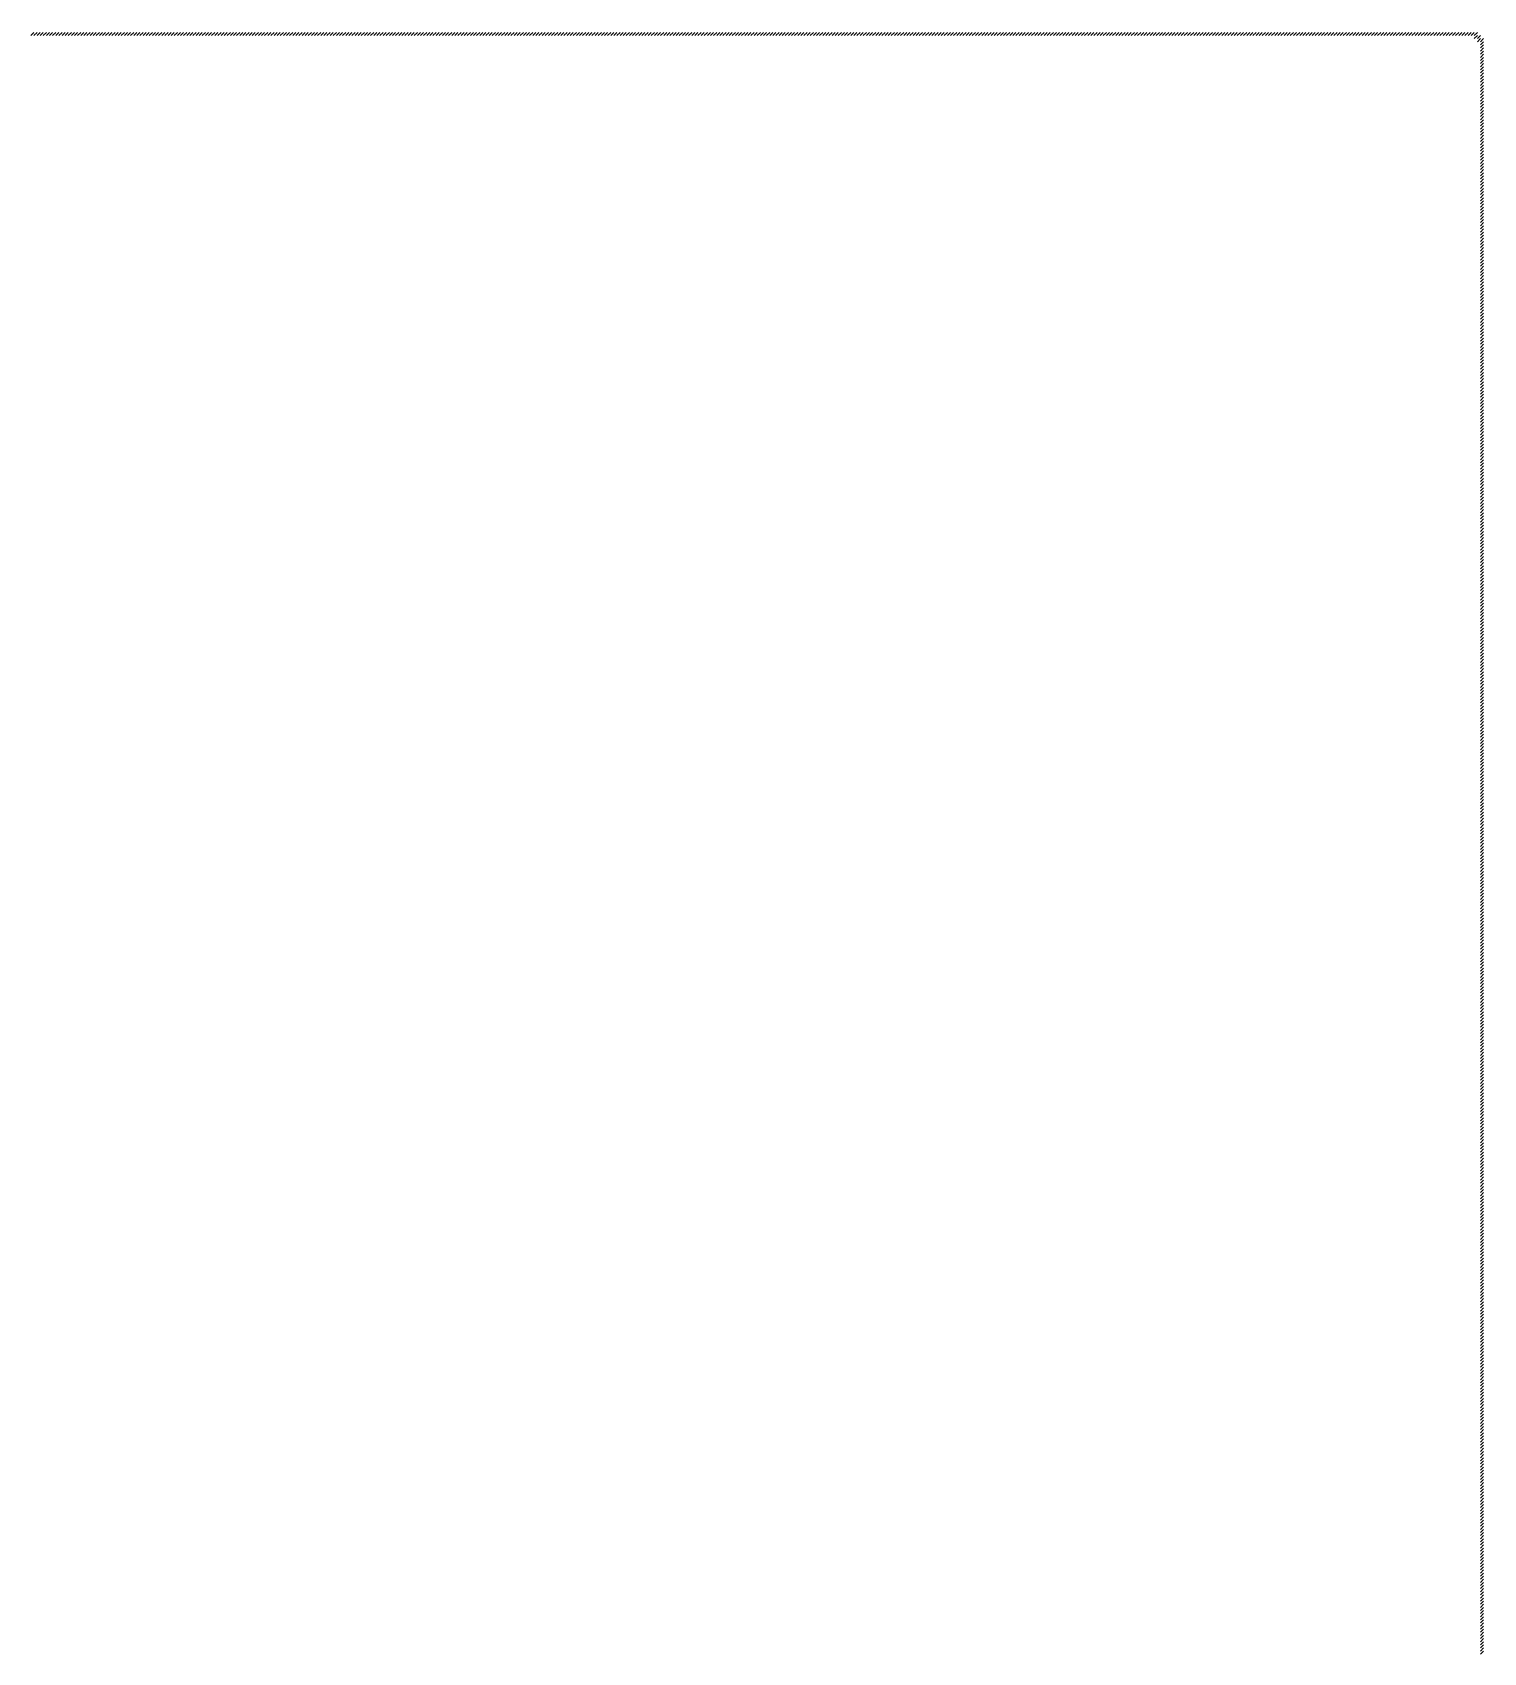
# Model space of a CAD drawing. Header units: metres. Extents: x 5 to 1923, y 5 to 1083.
# Drawn here: x 1458 to 1923, y 564 to 1083 of the extents above; entities that cross this region are included whole.
import ezdxf

# ---------------------------------------------------------------- set-up
doc = ezdxf.new("R2010")
doc.units = ezdxf.units.M

msp = doc.modelspace()

# ---------------------------------------------------------------- linework, layer by layer
for p, q in [((1457, 1082), (1458, 1083)), ((1458, 1082), (1459, 1083)), ((1459, 1082), (1460, 1083)), ((1460, 1082), (1461, 1083)), ((1461, 1082), (1462, 1083)), ((1462, 1082), (1463, 1083)), ((1463, 1082), (1464, 1083)), ((1464, 1082), (1465, 1083)), ((1465, 1082), (1466, 1083)), ((1466, 1082), (1467, 1083)), ((1467, 1082), (1468, 1083)), ((1468, 1082), (1469, 1083)), ((1469, 1082), (1470, 1083)), ((1470, 1082), (1471, 1083)), ((1471, 1082), (1472, 1083)), ((1472, 1082), (1473, 1083)), ((1473, 1082), (1474, 1083)), ((1474, 1082), (1475, 1083)), ((1475, 1082), (1476, 1083)), ((1476, 1082), (1477, 1083)), ((1477, 1082), (1478, 1083)), ((1478, 1082), (1479, 1083)), ((1479, 1082), (1480, 1083)), ((1480, 1082), (1481, 1083)), ((1481, 1082), (1482, 1083)), ((1482, 1082), (1483, 1083)), ((1483, 1082), (1484, 1083)), ((1484, 1082), (1485, 1083)), ((1485, 1082), (1486, 1083)), ((1486, 1082), (1487, 1083)), ((1487, 1082), (1488, 1083)), ((1488, 1082), (1489, 1083)), ((1489, 1082), (1490, 1083)), ((1490, 1082), (1491, 1083)), ((1491, 1082), (1492, 1083)), ((1492, 1082), (1493, 1083)), ((1493, 1082), (1494, 1083)), ((1494, 1082), (1495, 1083)), ((1495, 1082), (1496, 1083)), ((1496, 1082), (1497, 1083)), ((1497, 1082), (1498, 1083)), ((1498, 1082), (1499, 1083)), ((1499, 1082), (1500, 1083)), ((1500, 1082), (1501, 1083)), ((1501, 1082), (1502, 1083)), ((1502, 1082), (1503, 1083)), ((1503, 1082), (1504, 1083)), ((1504, 1082), (1505, 1083)), ((1505, 1082), (1506, 1083)), ((1506, 1082), (1507, 1083)), ((1507, 1082), (1508, 1083)), ((1508, 1082), (1509, 1083)), ((1509, 1082), (1510, 1083)), ((1510, 1082), (1511, 1083)), ((1511, 1082), (1512, 1083)), ((1512, 1082), (1513, 1083)), ((1513, 1082), (1514, 1083)), ((1514, 1082), (1515, 1083)), ((1515, 1082), (1516, 1083)), ((1516, 1082), (1517, 1083)), ((1517, 1082), (1518, 1083)), ((1518, 1082), (1519, 1083)), ((1519, 1082), (1520, 1083)), ((1520, 1082), (1521, 1083)), ((1521, 1082), (1522, 1083)), ((1522, 1082), (1523, 1083)), ((1523, 1082), (1524, 1083)), ((1524, 1082), (1525, 1083)), ((1525, 1082), (1526, 1083)), ((1526, 1082), (1527, 1083)), ((1527, 1082), (1528, 1083)), ((1528, 1082), (1529, 1083)), ((1529, 1082), (1530, 1083)), ((1530, 1082), (1531, 1083)), ((1531, 1082), (1532, 1083)), ((1532, 1082), (1533, 1083)), ((1533, 1082), (1534, 1083)), ((1534, 1082), (1535, 1083)), ((1535, 1082), (1536, 1083)), ((1536, 1082), (1537, 1083)), ((1537, 1082), (1538, 1083)), ((1538, 1082), (1539, 1083)), ((1539, 1082), (1540, 1083)), ((1540, 1082), (1541, 1083)), ((1541, 1082), (1542, 1083)), ((1542, 1082), (1543, 1083)), ((1543, 1082), (1544, 1083)), ((1544, 1082), (1545, 1083)), ((1545, 1082), (1546, 1083)), ((1546, 1082), (1547, 1083)), ((1547, 1082), (1548, 1083)), ((1548, 1082), (1549, 1083)), ((1549, 1082), (1550, 1083)), ((1550, 1082), (1551, 1083)), ((1551, 1082), (1552, 1083)), ((1552, 1082), (1553, 1083)), ((1553, 1082), (1554, 1083)), ((1554, 1082), (1555, 1083)), ((1555, 1082), (1556, 1083)), ((1556, 1082), (1557, 1083)), ((1557, 1082), (1558, 1083)), ((1558, 1082), (1559, 1083)), ((1559, 1082), (1560, 1083)), ((1560, 1082), (1561, 1083)), ((1561, 1082), (1562, 1083)), ((1562, 1082), (1563, 1083)), ((1563, 1082), (1564, 1083)), ((1564, 1082), (1565, 1083)), ((1565, 1082), (1566, 1083)), ((1566, 1082), (1567, 1083)), ((1567, 1082), (1568, 1083)), ((1568, 1082), (1569, 1083)), ((1569, 1082), (1570, 1083)), ((1570, 1082), (1571, 1083)), ((1571, 1082), (1572, 1083)), ((1572, 1082), (1573, 1083)), ((1573, 1082), (1574, 1083)), ((1574, 1082), (1575, 1083)), ((1575, 1082), (1576, 1083)), ((1576, 1082), (1577, 1083)), ((1577, 1082), (1578, 1083)), ((1578, 1082), (1579, 1083)), ((1579, 1082), (1580, 1083)), ((1580, 1082), (1581, 1083)), ((1581, 1082), (1582, 1083)), ((1582, 1082), (1583, 1083)), ((1583, 1082), (1584, 1083)), ((1584, 1082), (1585, 1083)), ((1585, 1082), (1586, 1083)), ((1586, 1082), (1587, 1083)), ((1587, 1082), (1588, 1083)), ((1588, 1082), (1589, 1083)), ((1589, 1082), (1590, 1083)), ((1590, 1082), (1591, 1083)), ((1591, 1082), (1592, 1083)), ((1592, 1082), (1593, 1083)), ((1593, 1082), (1594, 1083)), ((1594, 1082), (1595, 1083)), ((1595, 1082), (1596, 1083)), ((1596, 1082), (1597, 1083)), ((1597, 1082), (1598, 1083)), ((1598, 1082), (1599, 1083)), ((1599, 1082), (1600, 1083)), ((1600, 1082), (1601, 1083)), ((1601, 1082), (1602, 1083)), ((1602, 1082), (1603, 1083)), ((1603, 1082), (1604, 1083)), ((1604, 1082), (1605, 1083)), ((1605, 1082), (1606, 1083)), ((1606, 1082), (1607, 1083)), ((1607, 1082), (1608, 1083)), ((1608, 1082), (1609, 1083)), ((1609, 1082), (1610, 1083)), ((1610, 1082), (1611, 1083)), ((1611, 1082), (1612, 1083)), ((1612, 1082), (1613, 1083)), ((1613, 1082), (1614, 1083)), ((1614, 1082), (1615, 1083)), ((1615, 1082), (1616, 1083)), ((1616, 1082), (1617, 1083)), ((1617, 1082), (1618, 1083)), ((1618, 1082), (1619, 1083)), ((1619, 1082), (1620, 1083)), ((1620, 1082), (1621, 1083)), ((1621, 1082), (1622, 1083)), ((1622, 1082), (1623, 1083)), ((1623, 1082), (1624, 1083)), ((1624, 1082), (1625, 1083)), ((1625, 1082), (1626, 1083)), ((1626, 1082), (1627, 1083)), ((1627, 1082), (1628, 1083)), ((1628, 1082), (1629, 1083)), ((1629, 1082), (1630, 1083)), ((1630, 1082), (1631, 1083)), ((1631, 1082), (1632, 1083)), ((1632, 1082), (1633, 1083)), ((1633, 1082), (1634, 1083)), ((1634, 1082), (1635, 1083)), ((1635, 1082), (1636, 1083)), ((1636, 1082), (1637, 1083)), ((1637, 1082), (1638, 1083)), ((1638, 1082), (1639, 1083)), ((1639, 1082), (1640, 1083)), ((1640, 1082), (1641, 1083)), ((1641, 1082), (1642, 1083)), ((1642, 1082), (1643, 1083)), ((1643, 1082), (1644, 1083)), ((1644, 1082), (1645, 1083)), ((1645, 1082), (1646, 1083)), ((1646, 1082), (1647, 1083)), ((1647, 1082), (1648, 1083)), ((1648, 1082), (1649, 1083)), ((1649, 1082), (1650, 1083)), ((1650, 1082), (1651, 1083)), ((1651, 1082), (1652, 1083)), ((1652, 1082), (1653, 1083)), ((1653, 1082), (1654, 1083)), ((1654, 1082), (1655, 1083)), ((1655, 1082), (1656, 1083)), ((1656, 1082), (1657, 1083)), ((1657, 1082), (1658, 1083)), ((1658, 1082), (1659, 1083)), ((1659, 1082), (1660, 1083)), ((1660, 1082), (1661, 1083)), ((1661, 1082), (1662, 1083)), ((1662, 1082), (1663, 1083)), ((1663, 1082), (1664, 1083)), ((1664, 1082), (1665, 1083)), ((1665, 1082), (1666, 1083)), ((1666, 1082), (1667, 1083)), ((1667, 1082), (1668, 1083)), ((1668, 1082), (1669, 1083)), ((1669, 1082), (1670, 1083)), ((1670, 1082), (1671, 1083)), ((1671, 1082), (1672, 1083)), ((1672, 1082), (1673, 1083)), ((1673, 1082), (1674, 1083)), ((1674, 1082), (1675, 1083)), ((1675, 1082), (1676, 1083)), ((1676, 1082), (1677, 1083)), ((1677, 1082), (1678, 1083)), ((1678, 1082), (1679, 1083)), ((1679, 1082), (1680, 1083)), ((1680, 1082), (1681, 1083)), ((1681, 1082), (1682, 1083)), ((1682, 1082), (1683, 1083)), ((1683, 1082), (1684, 1083)), ((1684, 1082), (1685, 1083)), ((1685, 1082), (1686, 1083)), ((1686, 1082), (1687, 1083)), ((1687, 1082), (1688, 1083)), ((1688, 1082), (1689, 1083)), ((1689, 1082), (1690, 1083)), ((1690, 1082), (1691, 1083)), ((1691, 1082), (1692, 1083)), ((1692, 1082), (1693, 1083)), ((1693, 1082), (1694, 1083)), ((1694, 1082), (1695, 1083)), ((1695, 1082), (1696, 1083)), ((1696, 1082), (1697, 1083)), ((1697, 1082), (1698, 1083)), ((1698, 1082), (1699, 1083)), ((1699, 1082), (1700, 1083)), ((1700, 1082), (1701, 1083)), ((1701, 1082), (1702, 1083)), ((1702, 1082), (1703, 1083)), ((1703, 1082), (1704, 1083)), ((1704, 1082), (1705, 1083)), ((1705, 1082), (1706, 1083)), ((1706, 1082), (1707, 1083)), ((1707, 1082), (1708, 1083)), ((1708, 1082), (1709, 1083)), ((1709, 1082), (1710, 1083)), ((1710, 1082), (1711, 1083)), ((1711, 1082), (1712, 1083)), ((1712, 1082), (1713, 1083)), ((1713, 1082), (1714, 1083)), ((1714, 1082), (1715, 1083)), ((1715, 1082), (1716, 1083)), ((1716, 1082), (1717, 1083)), ((1717, 1082), (1718, 1083)), ((1718, 1082), (1719, 1083)), ((1719, 1082), (1720, 1083)), ((1720, 1082), (1721, 1083)), ((1721, 1082), (1722, 1083)), ((1722, 1082), (1723, 1083)), ((1723, 1082), (1724, 1083)), ((1724, 1082), (1725, 1083)), ((1725, 1082), (1726, 1083)), ((1726, 1082), (1727, 1083)), ((1727, 1082), (1728, 1083)), ((1728, 1082), (1729, 1083)), ((1729, 1082), (1730, 1083)), ((1730, 1082), (1731, 1083)), ((1731, 1082), (1732, 1083)), ((1732, 1082), (1733, 1083)), ((1733, 1082), (1734, 1083)), ((1734, 1082), (1735, 1083)), ((1735, 1082), (1736, 1083)), ((1736, 1082), (1737, 1083)), ((1737, 1082), (1738, 1083)), ((1738, 1082), (1739, 1083)), ((1739, 1082), (1740, 1083)), ((1740, 1082), (1741, 1083)), ((1741, 1082), (1742, 1083)), ((1742, 1082), (1743, 1083)), ((1743, 1082), (1744, 1083)), ((1744, 1082), (1745, 1083)), ((1745, 1082), (1746, 1083)), ((1746, 1082), (1747, 1083)), ((1747, 1082), (1748, 1083)), ((1748, 1082), (1749, 1083)), ((1749, 1082), (1750, 1083)), ((1750, 1082), (1751, 1083)), ((1751, 1082), (1752, 1083)), ((1752, 1082), (1753, 1083)), ((1753, 1082), (1754, 1083)), ((1754, 1082), (1755, 1083)), ((1755, 1082), (1756, 1083)), ((1756, 1082), (1757, 1083)), ((1757, 1082), (1758, 1083)), ((1758, 1082), (1759, 1083)), ((1759, 1082), (1760, 1083)), ((1760, 1082), (1761, 1083)), ((1761, 1082), (1762, 1083)), ((1762, 1082), (1763, 1083)), ((1763, 1082), (1764, 1083)), ((1764, 1082), (1765, 1083)), ((1765, 1082), (1766, 1083)), ((1766, 1082), (1767, 1083)), ((1767, 1082), (1768, 1083)), ((1768, 1082), (1769, 1083)), ((1769, 1082), (1770, 1083)), ((1770, 1082), (1771, 1083)), ((1771, 1082), (1772, 1083)), ((1772, 1082), (1773, 1083)), ((1773, 1082), (1774, 1083)), ((1774, 1082), (1775, 1083)), ((1775, 1082), (1776, 1083)), ((1776, 1082), (1777, 1083)), ((1777, 1082), (1778, 1083)), ((1778, 1082), (1779, 1083)), ((1779, 1082), (1780, 1083)), ((1780, 1082), (1781, 1083)), ((1781, 1082), (1782, 1083)), ((1782, 1082), (1783, 1083)), ((1783, 1082), (1784, 1083)), ((1784, 1082), (1785, 1083)), ((1785, 1082), (1786, 1083)), ((1786, 1082), (1787, 1083)), ((1787, 1082), (1788, 1083)), ((1788, 1082), (1789, 1083)), ((1789, 1082), (1790, 1083)), ((1790, 1082), (1791, 1083)), ((1791, 1082), (1792, 1083)), ((1792, 1082), (1793, 1083)), ((1793, 1082), (1794, 1083)), ((1794, 1082), (1795, 1083)), ((1795, 1082), (1796, 1083)), ((1796, 1082), (1797, 1083)), ((1797, 1082), (1798, 1083)), ((1798, 1082), (1799, 1083)), ((1799, 1082), (1800, 1083)), ((1800, 1082), (1801, 1083)), ((1801, 1082), (1802, 1083)), ((1802, 1082), (1803, 1083)), ((1803, 1082), (1804, 1083)), ((1804, 1082), (1805, 1083)), ((1805, 1082), (1806, 1083)), ((1806, 1082), (1807, 1083)), ((1807, 1082), (1808, 1083)), ((1808, 1082), (1809, 1083)), ((1809, 1082), (1810, 1083)), ((1810, 1082), (1811, 1083)), ((1811, 1082), (1812, 1083)), ((1812, 1082), (1813, 1083)), ((1813, 1082), (1814, 1083)), ((1814, 1082), (1815, 1083)), ((1815, 1082), (1816, 1083)), ((1816, 1082), (1817, 1083)), ((1817, 1082), (1818, 1083)), ((1818, 1082), (1819, 1083)), ((1819, 1082), (1820, 1083)), ((1820, 1082), (1821, 1083)), ((1821, 1082), (1822, 1083)), ((1822, 1082), (1823, 1083)), ((1823, 1082), (1824, 1083)), ((1824, 1082), (1825, 1083)), ((1825, 1082), (1826, 1083)), ((1826, 1082), (1827, 1083)), ((1827, 1082), (1828, 1083)), ((1828, 1082), (1829, 1083)), ((1829, 1082), (1830, 1083)), ((1830, 1082), (1831, 1083)), ((1831, 1082), (1832, 1083)), ((1832, 1082), (1833, 1083)), ((1833, 1082), (1834, 1083)), ((1834, 1082), (1835, 1083)), ((1835, 1082), (1836, 1083)), ((1836, 1082), (1837, 1083)), ((1837, 1082), (1838, 1083)), ((1838, 1082), (1839, 1083)), ((1839, 1082), (1840, 1083)), ((1840, 1082), (1841, 1083)), ((1841, 1082), (1842, 1083)), ((1842, 1082), (1843, 1083)), ((1843, 1082), (1844, 1083)), ((1844, 1082), (1845, 1083)), ((1845, 1082), (1846, 1083)), ((1846, 1082), (1847, 1083)), ((1847, 1082), (1848, 1083)), ((1848, 1082), (1849, 1083)), ((1849, 1082), (1850, 1083)), ((1850, 1082), (1851, 1083)), ((1851, 1082), (1852, 1083)), ((1852, 1082), (1853, 1083)), ((1853, 1082), (1854, 1083)), ((1854, 1082), (1855, 1083)), ((1855, 1082), (1856, 1083)), ((1856, 1082), (1857, 1083)), ((1857, 1082), (1858, 1083)), ((1858, 1082), (1859, 1083)), ((1859, 1082), (1860, 1083)), ((1860, 1082), (1861, 1083)), ((1861, 1082), (1862, 1083)), ((1862, 1082), (1863, 1083)), ((1863, 1082), (1864, 1083)), ((1864, 1082), (1865, 1083)), ((1865, 1082), (1866, 1083)), ((1866, 1082), (1867, 1083)), ((1867, 1082), (1868, 1083)), ((1868, 1082), (1869, 1083)), ((1869, 1082), (1870, 1083)), ((1870, 1082), (1871, 1083)), ((1871, 1082), (1872, 1083)), ((1872, 1082), (1873, 1083)), ((1873, 1082), (1874, 1083)), ((1874, 1082), (1875, 1083)), ((1875, 1082), (1876, 1083)), ((1876, 1082), (1877, 1083)), ((1877, 1082), (1878, 1083)), ((1878, 1082), (1879, 1083)), ((1879, 1082), (1880, 1083)), ((1880, 1082), (1881, 1083)), ((1881, 1082), (1882, 1083)), ((1882, 1082), (1883, 1083)), ((1883, 1082), (1884, 1083)), ((1884, 1082), (1885, 1083)), ((1885, 1082), (1886, 1083)), ((1886, 1082), (1887, 1083)), ((1887, 1082), (1888, 1083)), ((1888, 1082), (1889, 1083)), ((1889, 1082), (1890, 1083)), ((1890, 1082), (1891, 1083)), ((1891, 1082), (1892, 1083)), ((1892, 1082), (1893, 1083)), ((1893, 1082), (1894, 1083)), ((1894, 1082), (1895, 1083)), ((1895, 1082), (1896, 1083)), ((1896, 1082), (1897, 1083)), ((1897, 1082), (1898, 1083)), ((1898, 1082), (1899, 1083)), ((1899, 1082), (1900, 1083)), ((1900, 1082), (1901, 1083)), ((1901, 1082), (1902, 1083)), ((1902, 1082), (1903, 1083)), ((1903, 1082), (1904, 1083)), ((1904, 1082), (1905, 1083)), ((1905, 1082), (1906, 1083)), ((1906, 1082), (1907, 1083)), ((1907, 1082), (1908, 1083)), ((1908, 1082), (1909, 1083)), ((1909, 1082), (1910, 1083)), ((1910, 1082), (1911, 1083)), ((1911, 1082), (1912, 1083)), ((1912, 1082), (1913, 1083)), ((1913, 1082), (1914, 1083)), ((1914, 1082), (1915, 1083)), ((1915, 1082), (1916, 1083)), ((1916, 1082), (1917, 1083)), ((1917, 1082), (1918, 1083)), ((1918, 1082), (1919, 1083)), ((1919, 1082), (1920, 1083)), ((1920, 1082), (1921, 1083)), ((1920, 1081), (1921, 1082)), ((1921, 1081), (1922, 1082)), ((1921, 1080), (1922, 1081)), ((1922, 1080), (1923, 1081)), ((1922, 1079), (1923, 1080)), ((1922, 1078), (1923, 1079)), ((1922, 1077), (1923, 1078)), ((1922, 1076), (1923, 1077)), ((1922, 1075), (1923, 1076)), ((1922, 1074), (1923, 1075)), ((1922, 1073), (1923, 1074)), ((1922, 1072), (1923, 1073)), ((1922, 1071), (1923, 1072)), ((1922, 1070), (1923, 1071)), ((1922, 1069), (1923, 1070)), ((1922, 1068), (1923, 1069)), ((1922, 1067), (1923, 1068)), ((1922, 1066), (1923, 1067)), ((1922, 1065), (1923, 1066)), ((1922, 1064), (1923, 1065)), ((1922, 1063), (1923, 1064)), ((1922, 1062), (1923, 1063)), ((1922, 1061), (1923, 1062)), ((1922, 1060), (1923, 1061)), ((1922, 1059), (1923, 1060)), ((1922, 1058), (1923, 1059)), ((1922, 1057), (1923, 1058)), ((1922, 1056), (1923, 1057)), ((1922, 1055), (1923, 1056)), ((1922, 1054), (1923, 1055)), ((1922, 1053), (1923, 1054)), ((1922, 1052), (1923, 1053)), ((1922, 1051), (1923, 1052)), ((1922, 1050), (1923, 1051)), ((1922, 1049), (1923, 1050)), ((1922, 1048), (1923, 1049)), ((1922, 1047), (1923, 1048)), ((1922, 1046), (1923, 1047)), ((1922, 1045), (1923, 1046)), ((1922, 1044), (1923, 1045)), ((1922, 1043), (1923, 1044)), ((1922, 1042), (1923, 1043)), ((1922, 1041), (1923, 1042)), ((1922, 1040), (1923, 1041)), ((1922, 1039), (1923, 1040)), ((1922, 1038), (1923, 1039)), ((1922, 1037), (1923, 1038)), ((1922, 1036), (1923, 1037)), ((1922, 1035), (1923, 1036)), ((1922, 1034), (1923, 1035)), ((1922, 1033), (1923, 1034)), ((1922, 1032), (1923, 1033)), ((1922, 1031), (1923, 1032)), ((1922, 1030), (1923, 1031)), ((1922, 1029), (1923, 1030)), ((1922, 1028), (1923, 1029)), ((1922, 1027), (1923, 1028)), ((1922, 1026), (1923, 1027)), ((1922, 1025), (1923, 1026)), ((1922, 1024), (1923, 1025)), ((1922, 1023), (1923, 1024)), ((1922, 1022), (1923, 1023)), ((1922, 1021), (1923, 1022)), ((1922, 1020), (1923, 1021)), ((1922, 1019), (1923, 1020)), ((1922, 1018), (1923, 1019)), ((1922, 1017), (1923, 1018)), ((1922, 1016), (1923, 1017)), ((1922, 1015), (1923, 1016)), ((1922, 1014), (1923, 1015)), ((1922, 1013), (1923, 1014)), ((1922, 1012), (1923, 1013)), ((1922, 1011), (1923, 1012)), ((1922, 1010), (1923, 1011)), ((1922, 1009), (1923, 1010)), ((1922, 1008), (1923, 1009)), ((1922, 1007), (1923, 1008)), ((1922, 1006), (1923, 1007)), ((1922, 1005), (1923, 1006)), ((1922, 1004), (1923, 1005)), ((1922, 1003), (1923, 1004)), ((1922, 1002), (1923, 1003)), ((1922, 1001), (1923, 1002)), ((1922, 1000), (1923, 1001)), ((1922, 999), (1923, 1000)), ((1922, 998), (1923, 999)), ((1922, 997), (1923, 998)), ((1922, 996), (1923, 997)), ((1922, 995), (1923, 996)), ((1922, 994), (1923, 995)), ((1922, 993), (1923, 994)), ((1922, 992), (1923, 993)), ((1922, 991), (1923, 992)), ((1922, 990), (1923, 991)), ((1922, 989), (1923, 990)), ((1922, 988), (1923, 989)), ((1922, 987), (1923, 988)), ((1922, 986), (1923, 987)), ((1922, 985), (1923, 986)), ((1922, 984), (1923, 985)), ((1922, 983), (1923, 984)), ((1922, 982), (1923, 983)), ((1922, 981), (1923, 982)), ((1922, 980), (1923, 981)), ((1922, 979), (1923, 980)), ((1922, 978), (1923, 979)), ((1922, 977), (1923, 978)), ((1922, 976), (1923, 977)), ((1922, 975), (1923, 976)), ((1922, 974), (1923, 975)), ((1922, 973), (1923, 974)), ((1922, 972), (1923, 973)), ((1922, 971), (1923, 972)), ((1922, 970), (1923, 971)), ((1922, 969), (1923, 970)), ((1922, 968), (1923, 969)), ((1922, 967), (1923, 968)), ((1922, 966), (1923, 967)), ((1922, 965), (1923, 966)), ((1922, 964), (1923, 965)), ((1922, 963), (1923, 964)), ((1922, 962), (1923, 963)), ((1922, 961), (1923, 962)), ((1922, 960), (1923, 961)), ((1922, 959), (1923, 960)), ((1922, 958), (1923, 959)), ((1922, 957), (1923, 958)), ((1922, 956), (1923, 957)), ((1922, 955), (1923, 956)), ((1922, 954), (1923, 955)), ((1922, 953), (1923, 954)), ((1922, 952), (1923, 953)), ((1922, 951), (1923, 952)), ((1922, 950), (1923, 951)), ((1922, 949), (1923, 950)), ((1922, 948), (1923, 949)), ((1922, 947), (1923, 948)), ((1922, 946), (1923, 947)), ((1922, 945), (1923, 946)), ((1922, 944), (1923, 945)), ((1922, 943), (1923, 944)), ((1922, 942), (1923, 943)), ((1922, 941), (1923, 942)), ((1922, 940), (1923, 941)), ((1922, 939), (1923, 940)), ((1922, 938), (1923, 939)), ((1922, 937), (1923, 938)), ((1922, 936), (1923, 937)), ((1922, 935), (1923, 936)), ((1922, 934), (1923, 935)), ((1922, 933), (1923, 934)), ((1922, 932), (1923, 933)), ((1922, 931), (1923, 932)), ((1922, 930), (1923, 931)), ((1922, 929), (1923, 930)), ((1922, 928), (1923, 929)), ((1922, 927), (1923, 928)), ((1922, 926), (1923, 927)), ((1922, 925), (1923, 926)), ((1922, 924), (1923, 925)), ((1922, 923), (1923, 924)), ((1922, 922), (1923, 923)), ((1922, 921), (1923, 922)), ((1922, 920), (1923, 921)), ((1922, 919), (1923, 920)), ((1922, 918), (1923, 919)), ((1922, 917), (1923, 918)), ((1922, 916), (1923, 917)), ((1922, 915), (1923, 916)), ((1922, 914), (1923, 915)), ((1922, 913), (1923, 914)), ((1922, 912), (1923, 913)), ((1922, 911), (1923, 912)), ((1922, 910), (1923, 911)), ((1922, 909), (1923, 910)), ((1922, 908), (1923, 909)), ((1922, 907), (1923, 908)), ((1922, 906), (1923, 907)), ((1922, 905), (1923, 906)), ((1922, 904), (1923, 905)), ((1922, 903), (1923, 904)), ((1922, 902), (1923, 903)), ((1922, 901), (1923, 902)), ((1922, 900), (1923, 901)), ((1922, 899), (1923, 900)), ((1922, 898), (1923, 899)), ((1922, 897), (1923, 898)), ((1922, 896), (1923, 897)), ((1922, 895), (1923, 896)), ((1922, 894), (1923, 895)), ((1922, 893), (1923, 894)), ((1922, 892), (1923, 893)), ((1922, 891), (1923, 892)), ((1922, 890), (1923, 891)), ((1922, 889), (1923, 890)), ((1922, 888), (1923, 889)), ((1922, 887), (1923, 888)), ((1922, 886), (1923, 887)), ((1922, 885), (1923, 886)), ((1922, 884), (1923, 885)), ((1922, 883), (1923, 884)), ((1922, 882), (1923, 883)), ((1922, 881), (1923, 882)), ((1922, 880), (1923, 881)), ((1922, 879), (1923, 880)), ((1922, 878), (1923, 879)), ((1922, 877), (1923, 878)), ((1922, 876), (1923, 877)), ((1922, 875), (1923, 876)), ((1922, 874), (1923, 875)), ((1922, 873), (1923, 874)), ((1922, 872), (1923, 873)), ((1922, 871), (1923, 872)), ((1922, 870), (1923, 871)), ((1922, 869), (1923, 870)), ((1922, 868), (1923, 869)), ((1922, 867), (1923, 868)), ((1922, 866), (1923, 867)), ((1922, 865), (1923, 866)), ((1922, 864), (1923, 865)), ((1922, 863), (1923, 864)), ((1922, 862), (1923, 863)), ((1922, 861), (1923, 862)), ((1922, 860), (1923, 861)), ((1922, 859), (1923, 860)), ((1922, 858), (1923, 859)), ((1922, 857), (1923, 858)), ((1922, 856), (1923, 857)), ((1922, 855), (1923, 856)), ((1922, 854), (1923, 855)), ((1922, 853), (1923, 854)), ((1922, 852), (1923, 853)), ((1922, 851), (1923, 852)), ((1922, 850), (1923, 851)), ((1922, 849), (1923, 850)), ((1922, 848), (1923, 849)), ((1922, 847), (1923, 848)), ((1922, 846), (1923, 847)), ((1922, 845), (1923, 846)), ((1922, 844), (1923, 845)), ((1922, 843), (1923, 844)), ((1922, 842), (1923, 843)), ((1922, 841), (1923, 842)), ((1922, 840), (1923, 841)), ((1922, 839), (1923, 840)), ((1922, 838), (1923, 839)), ((1922, 837), (1923, 838)), ((1922, 836), (1923, 837)), ((1922, 835), (1923, 836)), ((1922, 834), (1923, 835)), ((1922, 833), (1923, 834)), ((1922, 832), (1923, 833)), ((1922, 831), (1923, 832)), ((1922, 830), (1923, 831)), ((1922, 829), (1923, 830)), ((1922, 828), (1923, 829)), ((1922, 827), (1923, 828)), ((1922, 826), (1923, 827)), ((1922, 825), (1923, 826)), ((1922, 824), (1923, 825)), ((1922, 823), (1923, 824)), ((1922, 822), (1923, 823)), ((1922, 821), (1923, 822)), ((1922, 820), (1923, 821)), ((1922, 819), (1923, 820)), ((1922, 818), (1923, 819)), ((1922, 817), (1923, 818)), ((1922, 816), (1923, 817)), ((1922, 815), (1923, 816)), ((1922, 814), (1923, 815)), ((1922, 813), (1923, 814)), ((1922, 812), (1923, 813)), ((1922, 811), (1923, 812)), ((1922, 810), (1923, 811)), ((1922, 809), (1923, 810)), ((1922, 808), (1923, 809)), ((1922, 807), (1923, 808)), ((1922, 806), (1923, 807)), ((1922, 805), (1923, 806)), ((1922, 804), (1923, 805)), ((1922, 803), (1923, 804)), ((1922, 802), (1923, 803)), ((1922, 801), (1923, 802)), ((1922, 800), (1923, 801)), ((1922, 799), (1923, 800)), ((1922, 798), (1923, 799)), ((1922, 797), (1923, 798)), ((1922, 796), (1923, 797)), ((1922, 795), (1923, 796)), ((1922, 794), (1923, 795)), ((1922, 793), (1923, 794)), ((1922, 792), (1923, 793)), ((1922, 791), (1923, 792)), ((1922, 790), (1923, 791)), ((1922, 789), (1923, 790)), ((1922, 788), (1923, 789)), ((1922, 787), (1923, 788)), ((1922, 786), (1923, 787)), ((1922, 785), (1923, 786)), ((1922, 784), (1923, 785)), ((1922, 783), (1923, 784)), ((1922, 782), (1923, 783)), ((1922, 781), (1923, 782)), ((1922, 780), (1923, 781)), ((1922, 779), (1923, 780)), ((1922, 778), (1923, 779)), ((1922, 777), (1923, 778)), ((1922, 776), (1923, 777)), ((1922, 775), (1923, 776)), ((1922, 774), (1923, 775)), ((1922, 773), (1923, 774)), ((1922, 772), (1923, 773)), ((1922, 771), (1923, 772)), ((1922, 770), (1923, 771)), ((1922, 769), (1923, 770)), ((1922, 768), (1923, 769)), ((1922, 767), (1923, 768)), ((1922, 766), (1923, 767)), ((1922, 765), (1923, 766)), ((1922, 764), (1923, 765)), ((1922, 763), (1923, 764)), ((1922, 762), (1923, 763)), ((1922, 761), (1923, 762)), ((1922, 760), (1923, 761)), ((1922, 759), (1923, 760)), ((1922, 758), (1923, 759)), ((1922, 757), (1923, 758)), ((1922, 756), (1923, 757)), ((1922, 755), (1923, 756)), ((1922, 754), (1923, 755)), ((1922, 753), (1923, 754)), ((1922, 752), (1923, 753)), ((1922, 751), (1923, 752)), ((1922, 750), (1923, 751)), ((1922, 749), (1923, 750)), ((1922, 748), (1923, 749)), ((1922, 747), (1923, 748)), ((1922, 746), (1923, 747)), ((1922, 745), (1923, 746)), ((1922, 744), (1923, 745)), ((1922, 743), (1923, 744)), ((1922, 742), (1923, 743)), ((1922, 741), (1923, 742)), ((1922, 740), (1923, 741)), ((1922, 739), (1923, 740)), ((1922, 738), (1923, 739)), ((1922, 737), (1923, 738)), ((1922, 736), (1923, 737)), ((1922, 735), (1923, 736)), ((1922, 734), (1923, 735)), ((1922, 733), (1923, 734)), ((1922, 732), (1923, 733)), ((1922, 731), (1923, 732)), ((1922, 730), (1923, 731)), ((1922, 729), (1923, 730)), ((1922, 728), (1923, 729)), ((1922, 727), (1923, 728)), ((1922, 726), (1923, 727)), ((1922, 725), (1923, 726)), ((1922, 724), (1923, 725)), ((1922, 723), (1923, 724)), ((1922, 722), (1923, 723)), ((1922, 721), (1923, 722)), ((1922, 720), (1923, 721)), ((1922, 719), (1923, 720)), ((1922, 718), (1923, 719)), ((1922, 717), (1923, 718)), ((1922, 716), (1923, 717)), ((1922, 715), (1923, 716)), ((1922, 714), (1923, 715)), ((1922, 713), (1923, 714)), ((1922, 712), (1923, 713)), ((1922, 711), (1923, 712)), ((1922, 710), (1923, 711)), ((1922, 709), (1923, 710)), ((1922, 708), (1923, 709)), ((1922, 707), (1923, 708)), ((1922, 706), (1923, 707)), ((1922, 705), (1923, 706)), ((1922, 704), (1923, 705)), ((1922, 703), (1923, 704)), ((1922, 702), (1923, 703)), ((1922, 701), (1923, 702)), ((1922, 700), (1923, 701)), ((1922, 699), (1923, 700)), ((1922, 698), (1923, 699)), ((1922, 697), (1923, 698)), ((1922, 696), (1923, 697)), ((1922, 695), (1923, 696)), ((1922, 694), (1923, 695)), ((1922, 693), (1923, 694)), ((1922, 692), (1923, 693)), ((1922, 691), (1923, 692)), ((1922, 690), (1923, 691)), ((1922, 689), (1923, 690)), ((1922, 688), (1923, 689)), ((1922, 687), (1923, 688)), ((1922, 686), (1923, 687)), ((1922, 685), (1923, 686)), ((1922, 684), (1923, 685)), ((1922, 683), (1923, 684)), ((1922, 682), (1923, 683)), ((1922, 681), (1923, 682)), ((1922, 680), (1923, 681)), ((1922, 679), (1923, 680)), ((1922, 678), (1923, 679)), ((1922, 677), (1923, 678)), ((1922, 676), (1923, 677)), ((1922, 675), (1923, 676)), ((1922, 674), (1923, 675)), ((1922, 673), (1923, 674)), ((1922, 672), (1923, 673)), ((1922, 671), (1923, 672)), ((1922, 670), (1923, 671)), ((1922, 669), (1923, 670)), ((1922, 668), (1923, 669)), ((1922, 667), (1923, 668)), ((1922, 666), (1923, 667)), ((1922, 665), (1923, 666)), ((1922, 664), (1923, 665)), ((1922, 663), (1923, 664)), ((1922, 662), (1923, 663)), ((1922, 661), (1923, 662)), ((1922, 660), (1923, 661)), ((1922, 659), (1923, 660)), ((1922, 658), (1923, 659)), ((1922, 657), (1923, 658)), ((1922, 656), (1923, 657)), ((1922, 655), (1923, 656)), ((1922, 654), (1923, 655)), ((1922, 653), (1923, 654)), ((1922, 652), (1923, 653)), ((1922, 651), (1923, 652)), ((1922, 650), (1923, 651)), ((1922, 649), (1923, 650)), ((1922, 648), (1923, 649)), ((1922, 647), (1923, 648)), ((1922, 646), (1923, 647)), ((1922, 645), (1923, 646)), ((1922, 644), (1923, 645)), ((1922, 643), (1923, 644)), ((1922, 642), (1923, 643)), ((1922, 641), (1923, 642)), ((1922, 640), (1923, 641)), ((1922, 639), (1923, 640)), ((1922, 638), (1923, 639)), ((1922, 637), (1923, 638)), ((1922, 636), (1923, 637)), ((1922, 635), (1923, 636)), ((1922, 634), (1923, 635)), ((1922, 633), (1923, 634)), ((1922, 632), (1923, 633)), ((1922, 631), (1923, 632)), ((1922, 630), (1923, 631)), ((1922, 629), (1923, 630)), ((1922, 628), (1923, 629)), ((1922, 627), (1923, 628)), ((1922, 626), (1923, 627)), ((1922, 625), (1923, 626)), ((1922, 624), (1923, 625)), ((1922, 623), (1923, 624)), ((1922, 622), (1923, 623)), ((1922, 621), (1923, 622)), ((1922, 620), (1923, 621)), ((1922, 619), (1923, 620)), ((1922, 618), (1923, 619)), ((1922, 617), (1923, 618)), ((1922, 616), (1923, 617)), ((1922, 615), (1923, 616)), ((1922, 614), (1923, 615)), ((1922, 613), (1923, 614)), ((1922, 612), (1923, 613)), ((1922, 611), (1923, 612)), ((1922, 610), (1923, 611)), ((1922, 609), (1923, 610)), ((1922, 608), (1923, 609)), ((1922, 607), (1923, 608)), ((1922, 606), (1923, 607)), ((1922, 605), (1923, 606)), ((1922, 604), (1923, 605)), ((1922, 603), (1923, 604)), ((1922, 602), (1923, 603)), ((1922, 601), (1923, 602)), ((1922, 600), (1923, 601)), ((1922, 599), (1923, 600)), ((1922, 598), (1923, 599)), ((1922, 597), (1923, 598)), ((1922, 596), (1923, 597)), ((1922, 595), (1923, 596)), ((1922, 594), (1923, 595)), ((1922, 593), (1923, 594)), ((1922, 592), (1923, 593)), ((1922, 591), (1923, 592)), ((1922, 590), (1923, 591)), ((1922, 589), (1923, 590)), ((1922, 588), (1923, 589)), ((1922, 587), (1923, 588)), ((1922, 586), (1923, 587)), ((1922, 585), (1923, 586)), ((1922, 584), (1923, 585)), ((1922, 583), (1923, 584)), ((1922, 582), (1923, 583)), ((1922, 581), (1923, 582)), ((1922, 580), (1923, 581)), ((1922, 579), (1923, 580)), ((1922, 578), (1923, 579)), ((1922, 577), (1923, 578)), ((1922, 576), (1923, 577)), ((1922, 575), (1923, 576)), ((1922, 574), (1923, 575)), ((1922, 573), (1923, 574)), ((1922, 572), (1923, 573)), ((1922, 571), (1923, 572)), ((1922, 570), (1923, 571)), ((1922, 569), (1923, 570)), ((1922, 568), (1923, 569)), ((1922, 567), (1923, 568)), ((1922, 566), (1923, 567)), ((1922, 565), (1923, 566)), ((1922, 564), (1923, 565)), ((1922, 563), (1923, 564))]:
    msp.add_line(p, q)

doc.saveas('drawing.dxf')
